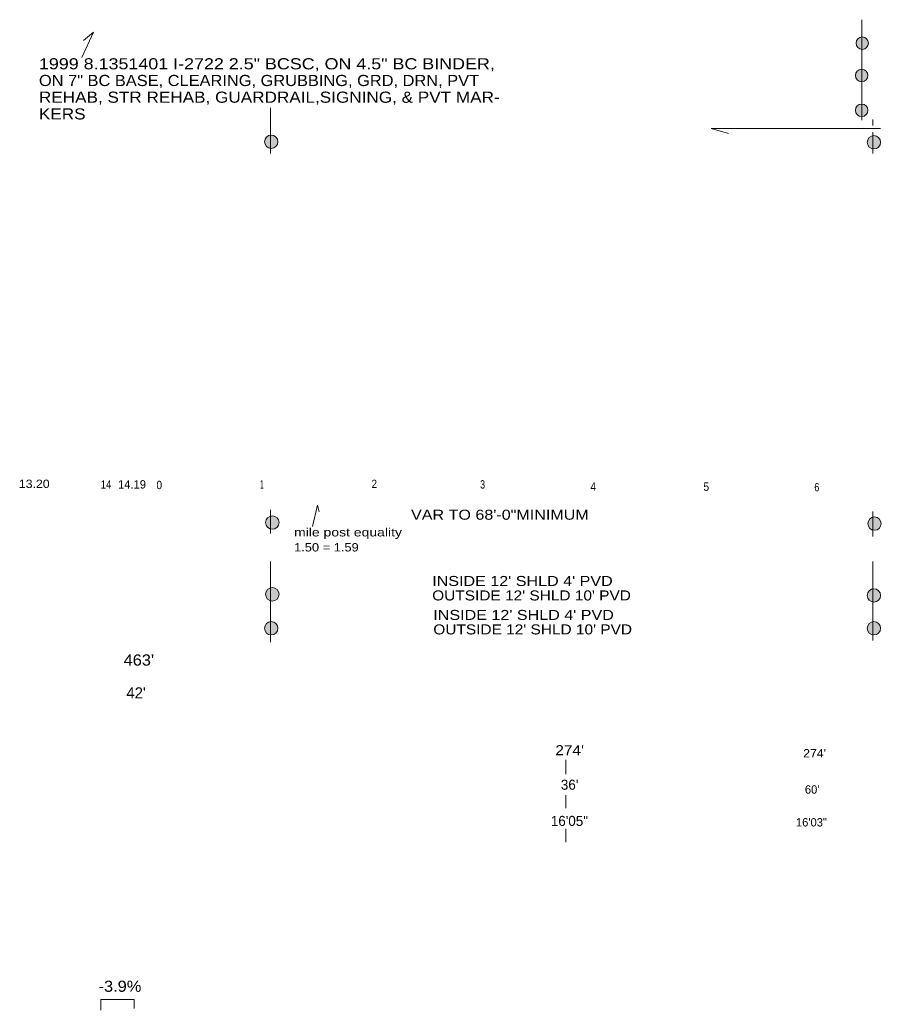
# Model space of a CAD drawing. Extents: x 2147487.46 to 2147491.49, y 2147488.05 to 2147490.39.
# Drawn here: x 2147487.462 to 2147489.008, y 2147488.054 to 2147489.833 of the extents above; entities that cross this region are included whole.
import ezdxf

# ---------------------------------------------------------------- set-up
doc = ezdxf.new("R2010")
doc.units = 0
doc.header["$LTSCALE"] = 0.006
doc.layers.add('1', color=7, linetype='Continuous', lineweight=13)

msp = doc.modelspace()

# ---------------------------------------------------------------- hatches: boundary and pattern name
at = {"layer": '1'}
for points in [[(2147488.9852, 2147489.791, 1), (2147488.9628, 2147489.791, 1)], [(2147488.9842, 2147489.733, 1), (2147488.9618, 2147489.733, 1)], [(2147488.984273, 2147489.67053, 1), (2147488.961873, 2147489.67053, 1)], [(2147487.925, 2147489.614, 1), (2147487.901, 2147489.614, 1)], [(2147489.007, 2147489.613, 1), (2147488.983, 2147489.613, 1)], [(2147487.927, 2147488.93, 1), (2147487.903, 2147488.93, 1)], [(2147489.008, 2147488.928, 1), (2147488.984, 2147488.928, 1)], [(2147487.927, 2147488.801, 1), (2147487.903, 2147488.801, 1)], [(2147489.007, 2147488.799, 1), (2147488.983, 2147488.799, 1)], [(2147487.925, 2147488.74, 1), (2147487.901, 2147488.74, 1)], [(2147489.007, 2147488.74, 1), (2147488.983, 2147488.74, 1)]]:
    msp.add_hatch(color=256, dxfattribs=at).paths.add_polyline_path(points)

# ---------------------------------------------------------------- linework, layer by layer
for p, q in [((2147488.973, 2147489.713), (2147488.973, 2147489.833)), ((2147488.973, 2147489.713), (2147488.973, 2147489.653)), ((2147487.912, 2147489.593), (2147487.912, 2147489.675)), ((2147488.993, 2147489.643), (2147488.993, 2147489.654)), ((2147488.993, 2147489.593), (2147488.993, 2147489.631)), ((2147487.912, 2147488.91), (2147487.912, 2147488.953)), ((2147488.993, 2147488.905), (2147488.993, 2147488.95)), ((2147487.912, 2147488.715), (2147487.912, 2147488.86)), ((2147488.993, 2147488.718), (2147488.993, 2147488.86)), ((2147488.442, 2147488.478), (2147488.442, 2147488.504)), ((2147488.442, 2147488.417), (2147488.442, 2147488.44)), ((2147488.442, 2147488.356), (2147488.442, 2147488.38)), ((2147487.607, 2147488.073), (2147487.607, 2147488.054))]:
    msp.add_line(p, q, dxfattribs=at)
for points in [[(2147487.573, 2147489.765), (2147487.594, 2147489.811), (2147487.576, 2147489.796)], [(2147489.007, 2147489.638), (2147488.703, 2147489.638), (2147488.734, 2147489.629)], [(2147487.987, 2147488.923), (2147487.996, 2147488.961), (2147487.999, 2147488.949)], [(2147487.607, 2147488.073), (2147487.667, 2147488.073), (2147487.667, 2147488.057)]]:
    msp.add_lwpolyline(points, dxfattribs=at)
for centre, radius in [((2147488.974, 2147489.791), 0.0112), ((2147488.973, 2147489.733), 0.0112), ((2147488.973073, 2147489.67053), 0.0112), ((2147487.913, 2147489.614), 0.012), ((2147488.995, 2147489.613), 0.012), ((2147487.915, 2147488.93), 0.012), ((2147488.996, 2147488.928), 0.012), ((2147487.915, 2147488.801), 0.012), ((2147488.995, 2147488.799), 0.012), ((2147487.913, 2147488.74), 0.012), ((2147488.995, 2147488.74), 0.012)]:
    msp.add_circle(centre, radius, dxfattribs=at)

# ---------------------------------------------------------------- texts
for s, height, width, p in [('1999 8.1351401 I-2722 2.5" BCSC, ON 4.5" BC BINDER,', 0.02, 1.2, (2147487.496, 2147489.744)), ('ON 7" BC BASE, CLEARING, GRUBBING, GRD, DRN, PVT', 0.02, 1.1, (2147487.496, 2147489.714)), ('REHAB, STR REHAB, GUARDRAIL,SIGNING, & PVT MAR-', 0.02, 1.15, (2147487.496, 2147489.684)), ('KERS ', 0.02, 1.15, (2147487.496, 2147489.654)), ('13.20', 0.015, 1.1, (2147487.46, 2147488.992)), ('14', 0.015, 0.85, (2147487.607, 2147488.991)), ('0', 0.015, 0.9, (2147487.707, 2147488.99)), ('1', 0.015, 0.45, (2147487.893, 2147488.991)), ('2', 0.015, 0.9, (2147488.093, 2147488.992)), ('3', 0.015, 0.8, (2147488.288, 2147488.991)), ('4', 0.015, 0.9, (2147488.486, 2147488.987)), ('5', 0.015, 0.9, (2147488.689, 2147488.987)), ('6', 0.015, 0.8, (2147488.888, 2147488.986)), ('VAR TO 68\'-0"MINIMUM', 0.018, 1.2, (2147488.164, 2147488.935)), ('mile post equality', 0.015, 1.25, (2147487.954, 2147488.905)), ('1.50 = 1.59', 0.015, 1.15, (2147487.954, 2147488.878)), ("INSIDE 12' SHLD 4' PVD", 0.018, 1.2, (2147488.202, 2147488.816)), ("OUTSIDE 12' SHLD 10' PVD", 0.018, 1.15, (2147488.202, 2147488.79)), ("INSIDE 12' SHLD 4' PVD", 0.018, 1.2, (2147488.204, 2147488.755)), ("OUTSIDE 12' SHLD 10' PVD", 0.018, 1.15, (2147488.204, 2147488.729)), ("463'", 0.02, 1.1, (2147487.648, 2147488.673)), ("274'", 0.018, 1.15, (2147488.423, 2147488.512)), ("274'", 0.015, 1.1, (2147488.868, 2147488.508)), ('-3.9%', 0.02, 1.1, (2147487.603, 2147488.087))]:
    msp.add_text(s, height=height, dxfattribs=dict(at, width=width)).set_placement(p)
for s, height, p in [('14.19', 0.015, (2147487.638, 2147488.991)), ("42'", 0.02, (2147487.653, 2147488.614)), ("36'", 0.018, (2147488.433, 2147488.45)), ("60'", 0.015, (2147488.871, 2147488.443)), ('16\'05"', 0.018, (2147488.415, 2147488.385)), ('16\'03"', 0.015, (2147488.855, 2147488.384))]:
    msp.add_text(s, height=height, dxfattribs=at).set_placement(p)

doc.saveas('drawing.dxf')
